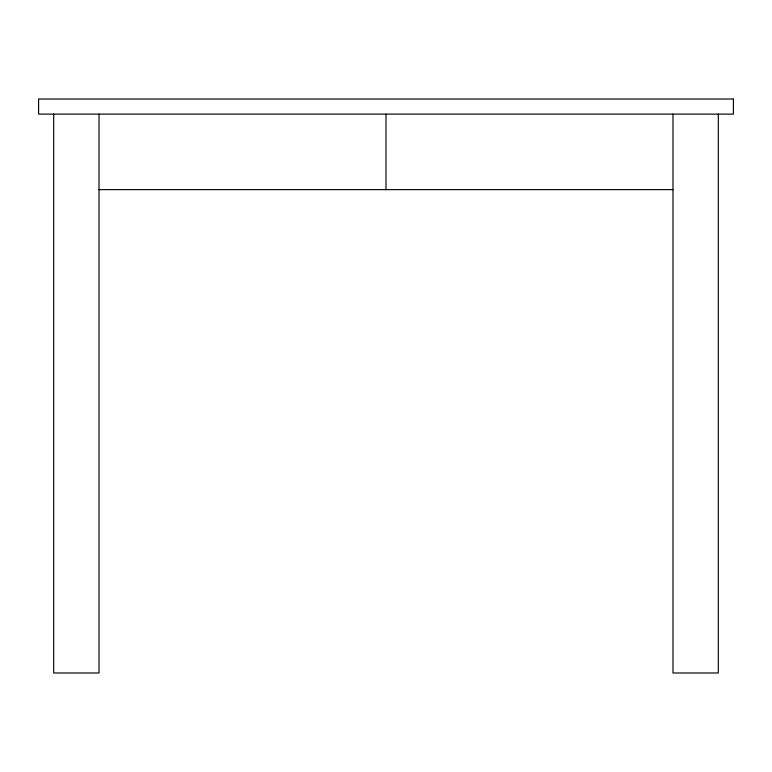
<?xml version="1.0" encoding="UTF-8"?>
<svg xmlns="http://www.w3.org/2000/svg" width="772" height="772" viewBox="0 0 772 772"><rect width="100%" height="100%" fill="white"/><g stroke="black" fill="none" stroke-linecap="round" stroke-linejoin="round"><path stroke-width="1.16" d="M99.019 189.642L672.981 189.642M718.298 114.121L718.298 672.981L672.981 672.981L672.981 114.121M386 114.121L386 189.642M99.019 114.121L99.019 672.981L53.702 672.981L53.702 114.121M733.4 99.019L38.6 99.019L38.6 114.121L733.4 114.121L733.4 99.019"/></g></svg>
